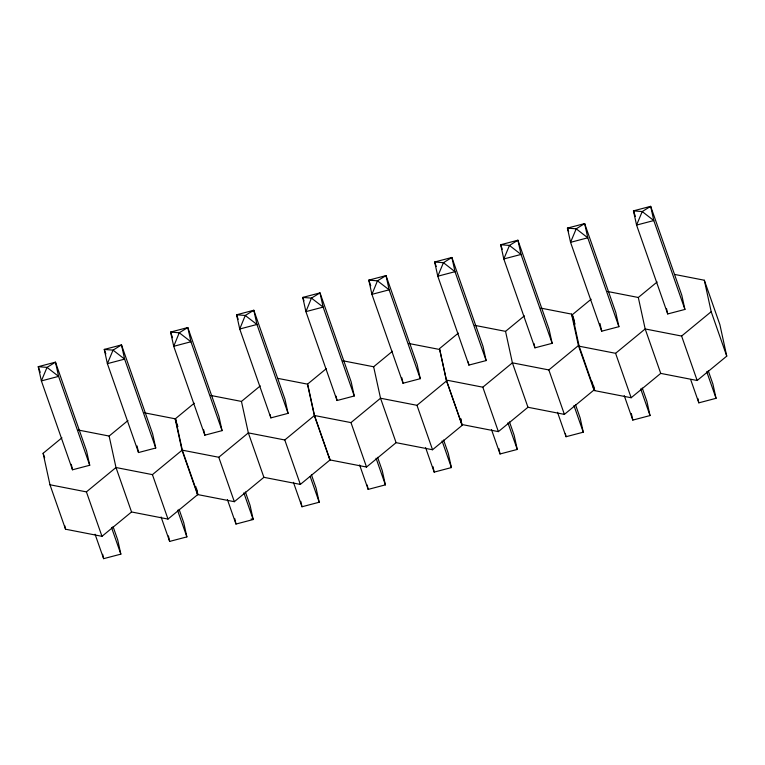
<?xml version="1.0" encoding="UTF-8"?>
<svg xmlns="http://www.w3.org/2000/svg" width="765" height="765" viewBox="0 0 765 765"><rect width="100%" height="100%" fill="white"/><g stroke="black" fill="none" stroke-linecap="round" stroke-linejoin="round"><path stroke-width="1.15" d="M329.141 456.542L329.906 460.042L300.349 484.417L263.896 477.322L234.339 501.697L197.886 494.611L182.328 450.174L175.443 418.713L194.253 403.203M210.7 395.438L241.453 401.424L260.263 385.914M182.328 450.174L218.771 457.26L248.338 432.885L284.781 439.971L314.348 415.596L307.463 384.135L277.848 378.379M326.454 368.539L307.635 384.049L314.52 415.519L330.088 459.956L366.531 467.042L396.098 442.667L432.541 449.753L462.108 425.388L460.578 418.388M342.902 360.784L373.645 366.77L392.464 351.259M314.52 415.519L350.972 422.605L380.53 398.23L416.982 405.316L446.54 380.941L439.665 349.481L408.912 343.504M195.792 486.55L197.571 494.716L167.994 519.072L131.551 511.967L101.975 536.322L65.532 529.208L49.974 484.771L43.108 453.301L61.936 437.8M78.384 430.054L109.127 436.05L127.956 420.549M49.974 484.771L86.407 491.885L115.993 467.52L152.426 474.635L182.003 450.269L175.147 418.799L144.403 412.804M458.35 333.11L439.521 348.611L446.378 380.081L461.945 424.518L498.378 431.632L527.965 407.267L564.398 414.381L593.984 390.016L592.206 381.859M474.797 325.364L505.541 331.36L524.369 315.859M446.378 380.081L482.82 387.186L512.397 362.83L548.84 369.935L578.417 345.579L571.56 314.109L540.817 308.113M674.72 274.453L704.326 280.229L719.894 324.666L726.75 356.136L697.173 380.501L660.731 373.387L631.154 397.743L594.711 390.638L579.153 346.201L572.297 314.731L591.115 299.23M607.563 291.484L638.306 297.48L657.135 281.979M579.153 346.201L615.586 353.306L645.172 328.95L681.605 336.055L711.192 311.699L704.326 280.229M236.595 314.788L253.817 310.255L284.943 399.139L288.08 413.358L270.858 417.881L239.732 329.007L236.595 314.788L245.259 315.476L256.954 324.475L288.08 413.358M468.907 365.087L486.138 360.573L483.011 346.354L451.886 257.47L434.663 261.993L437.781 276.213L468.907 365.087L468.19 361.807M534.926 347.836L552.158 343.322L549.031 329.103L517.905 240.22L500.683 244.743L503.8 258.962L534.926 347.836L533.97 343.466M72.503 469.786L89.725 465.263L86.598 451.044L55.472 362.161L38.25 366.684L41.377 380.903L72.503 469.786L71.298 464.317M204.848 435.17L222.07 430.638L218.933 416.428L187.808 327.544L170.585 332.077L173.722 346.287L204.848 435.17L203.643 429.701M138.513 452.536L155.744 448.013L152.618 433.793L121.492 344.91L104.27 349.433L107.387 363.652L138.513 452.536L137.078 445.966M337.04 400.516L354.262 395.983L351.135 381.764L320.009 292.89L302.777 297.422L305.914 311.632L337.04 400.516L336.074 396.136M403.05 383.227L420.272 378.694L417.145 364.484L386.019 275.601L368.787 280.133L371.924 294.353L403.05 383.227L401.845 377.757M601.682 331.207L618.904 326.684L615.787 312.464L584.661 223.59L567.429 228.104L570.556 242.323L601.682 331.207L599.999 323.547M667.702 313.956L684.924 309.433L681.797 295.214L650.671 206.34L633.449 210.853L636.576 225.073L667.702 313.956L666.497 308.486M491.474 429.528L500.033 453.97L517.264 449.447L514.137 435.228L509.471 421.898M557.494 412.278L566.052 436.719L583.274 432.196L580.157 417.977L575.49 404.647M95.061 534.219L103.619 558.66L120.851 554.147L117.724 539.927L113.057 526.588M227.415 499.612L235.974 524.054L253.196 519.521L250.059 505.302L245.393 491.972M161.08 516.968L169.639 541.41L186.87 536.896L183.743 522.677L179.077 509.337M293.425 482.323L301.984 506.765L319.206 502.232L316.069 488.022L311.403 474.683M359.607 464.957L368.166 489.399L385.388 484.867L382.251 470.647L377.585 457.317M425.617 447.668L434.176 472.11L451.398 467.578L448.271 453.358L443.595 440.028M624.24 395.648L632.808 420.09L650.03 415.567L646.903 401.348L642.237 388.018M690.652 379.507L698.827 402.839L716.05 398.316L712.923 384.097L708.256 370.767M251.102 518.947L253.196 519.521L243.853 492.861M711.192 311.699L726.75 356.136M684.924 309.433L653.798 220.559L650.671 206.34L642.227 211.561L636.576 225.073L653.798 220.559L642.227 211.561L633.449 210.853L635.419 216.485M706.707 371.656L716.05 398.316M681.605 336.055L697.173 380.501M660.731 373.387L645.172 328.95L638.306 297.48M618.904 326.684L587.778 237.81L584.661 223.59L576.217 228.812L570.556 242.323L587.778 237.81L576.217 228.812L567.429 228.104L568.615 231.479M640.697 388.907L650.03 415.567M615.586 353.306L631.154 397.743M572.297 314.731L574.238 320.286M571.56 314.109L575.06 324.111M578.417 345.579L593.984 390.016M552.158 343.322L521.032 254.439L517.905 240.22L509.461 245.441L503.8 258.962L521.032 254.439L509.461 245.441L500.683 244.743L502.251 249.237M573.941 405.536L583.274 432.196M548.84 369.935L564.398 414.381M527.965 407.267L512.397 362.83L505.541 331.36M486.138 360.573L455.012 271.69L451.886 257.47L443.442 262.691L437.781 276.213L455.012 271.69L443.442 262.691L434.663 261.993L436.232 266.488M507.922 422.787L517.264 449.447M482.82 387.186L498.378 431.632M446.54 380.941L462.108 425.388M420.272 378.694L389.146 289.82L386.019 275.601L377.461 280.822L368.787 280.133L370.757 285.756M442.065 440.917L451.398 467.578M416.982 405.316L432.541 449.753M396.098 442.667L380.53 398.23L373.645 366.77M354.262 395.983L323.136 307.1L320.009 292.89L311.451 298.111L302.777 297.422L303.963 300.788M376.055 458.197L385.388 484.867M350.972 422.605L366.531 467.042M314.348 415.596L329.906 460.042M310.255 476.681L319.206 502.232M284.781 439.971L300.349 484.417M236.987 315.916L238.173 319.292M263.896 477.322L248.338 432.885L241.453 401.424M222.07 430.638L190.944 341.764L187.808 327.544L179.249 332.765L170.585 332.077L172.555 337.7M218.771 457.26L234.339 501.697M175.443 418.713L176.218 420.932M175.147 418.799L177.872 426.583M182.003 450.269L197.571 494.716M155.744 448.013L124.618 359.129L121.492 344.91L113.048 350.141L107.387 363.652L124.618 359.129L113.048 350.141L104.27 349.433L105.847 353.937M177.528 510.226L186.87 536.896M152.426 474.635L167.994 519.072M131.551 511.967L115.993 467.52L109.127 436.05M89.725 465.263L58.599 376.38L55.472 362.161L47.028 367.391L41.377 380.903L58.599 376.38L47.028 367.391L38.25 366.684L40.22 372.306M111.508 527.477L120.851 554.147M86.407 491.885L101.975 536.322M43.108 453.301L44.666 457.747M432.971 466.64L434.176 472.11M367.2 485.02L368.166 489.399M300.779 501.295L301.984 506.765M270.131 414.601L270.858 417.881M234.769 518.584L235.974 524.054M697.862 398.46L698.827 402.839M631.364 413.53L632.808 420.09M565.335 433.439L566.052 436.719M498.837 448.5L500.033 453.97M196.615 488.787L197.886 494.611M168.443 535.94L169.639 541.41M102.663 554.29L103.619 558.66M593.697 385.971L594.711 390.638M460.673 418.694L461.438 422.184M64.767 525.718L65.532 529.208M179.249 332.765L173.722 346.287L190.944 341.764L179.249 332.765M245.259 315.476L239.732 329.007L256.954 324.475L253.817 310.255L245.259 315.476M311.451 298.111L305.914 311.632L323.136 307.1L311.451 298.111M377.461 280.822L371.924 294.353L389.146 289.82L377.461 280.822"/></g></svg>
